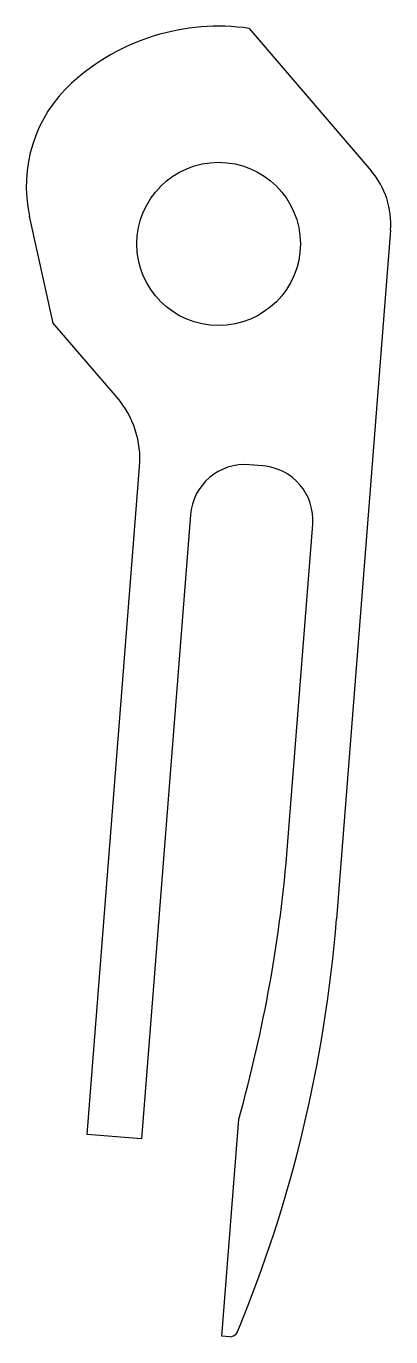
# Model space of a CAD drawing. Extents: x 42611 to 42624.4, y 1651.6 to 1699.7.
import ezdxf

# ---------------------------------------------------------------- set-up
doc = ezdxf.new("R2010")
doc.units = 0
doc.layers.get('0').update_dxf_attribs({"linetype": 'CONTINUOUS'})

msp = doc.modelspace()

# ---------------------------------------------------------------- linework, layer by layer
for p, q in [((42619.179, 1699.665), (42619.179, 1699.665)), ((42619.179, 1699.665), (42623.654, 1694.429)), ((42611.989, 1688.837), (42611.117, 1692.768)), ((42624.364, 1692.245), (42622.379, 1666.943)), ((42614.332, 1686.096), (42611.989, 1688.837)), ((42613.232, 1659.021), (42615.156, 1683.56)), ((42619.673, 1683.593), (42619.174, 1683.632)), ((42617.024, 1681.794), (42615.226, 1658.865)), ((42620.584, 1669.628), (42621.51, 1681.442)), ((42618.168, 1651.612), (42618.793, 1659.588)), ((42615.226, 1658.865), (42613.232, 1659.021)), ((42618.449, 1651.59), (42618.168, 1651.612))]:
    msp.add_line(p, q)
msp.add_circle((42618.055, 1691.744), 3)
for centre, radius, start, end in [((42618.055, 1691.744), 8, 81.9241, 132.4191), ((42616.107, 1693.876), 5.112, 132.4193, 192.5151), ((42621.373, 1692.48), 3, 355.517, 40.5151), ((42611.682, 1683.832), 3.485, 355.5155, 40.5166), ((42619.018, 1681.638), 2, 85.5152, 175.5163), ((42619.516, 1681.599), 2, 355.5154, 85.5161), ((42568.735, 1673.694), 52.008, 344.2622, 355.5151), ((42572.532, 1670.852), 50.001, 337.5709, 355.5154), ((42618.473, 1651.889), 0.3, 265.5189, 337.5709)]:
    msp.add_arc(centre, radius, start, end)

doc.saveas('drawing.dxf')
